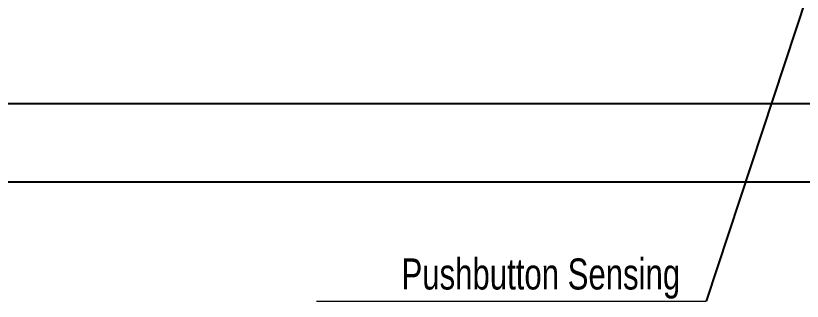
# Model space of a CAD drawing. Header units: millimetres. Extents: x 76 to 188, y 101 to 163.
# Drawn here: x 113.38 to 133.49, y 101.44 to 108.74 of the extents above; entities that cross this region are included whole.
import ezdxf

# ---------------------------------------------------------------- set-up
doc = ezdxf.new("R2010")
doc.units = ezdxf.units.MM
doc.styles.add('SLDTEXTSTYLE0', font='TXT', dxfattribs={"width": 0.75})
doc.dimstyles.new('SLDDIMSTYLE0', dxfattribs={"dimtxt": 0.18, "dimasz": 3.302, "dimexe": 0, "dimexo": 0.0625, "dimgap": 0, "dimtad": 0, "dimtih": 1, "dimtoh": 1, "dimdec": 0, "dimrnd": 1e-09, "dimzin": 0, "dimdsep": 46, "dimtxsty": 'Standard', "dimsah": 1, "dimcen": 0.09, "dimadec": 0, "dimazin": 0, "dimtfac": 3.302, "dimtdec": 0, "dimtofl": 0, "dimtmove": 0, "dimatfit": 3, "dimfxl": 1, "dimfrac": 2, "dimtolj": 1, "dimtzin": 0, "dimarcsym": 0})

# ---------------------------------------------------------------- blocks, each defined once
blk = doc.blocks.new('SW_NOTE_0_16')
at = {"color": 0, "linetype": 'Continuous', "lineweight": 0}
blk.add_line((-9.964, 0), (0, 0), dxfattribs=at)
at = {"color": 0, "linetype": 'Continuous', "lineweight": 0, "insert": (-0.663, 1.095), "char_height": 0.79375, "attachment_point": 3, "style": 'SLDTEXTSTYLE0'}
blk.add_mtext('Pushbutton Sensing', dxfattribs=at)

msp = doc.modelspace()

# ---------------------------------------------------------------- linework, layer by layer
at = {"color": 7, "linetype": 'Continuous', "lineweight": 25}
for p, q in [((92.219, 106.499), (137.319, 106.499)), ((85.219, 104.499), (136.719, 104.499))]:
    msp.add_line(p, q, dxfattribs=at)

# ---------------------------------------------------------------- block references
at = {"color": 7, "linetype": 'Continuous', "lineweight": 0}
msp.add_blockref('SW_NOTE_0_16', (131.034, 101.44), dxfattribs=at)

# ---------------------------------------------------------------- leaders
msp.add_leader([(136.444, 117.869), (131.034, 101.44)], dimstyle='SLDDIMSTYLE0', dxfattribs=at)

doc.saveas('drawing.dxf')
